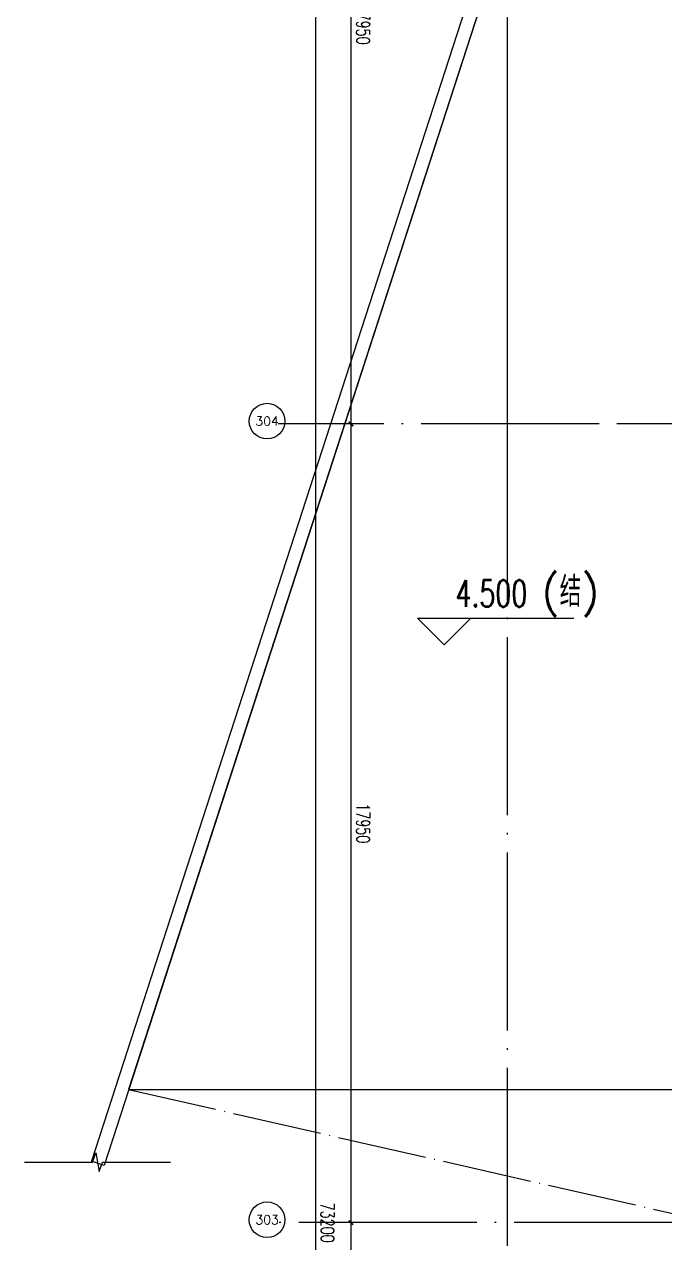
# Model space of a CAD drawing. Extents: x -1396510 to 1250330, y -1892470 to 1623980.
# Drawn here: x 624614 to 639005, y -1324424 to -1297043 of the extents above; entities that cross this region are included whole.
import ezdxf
from ezdxf.enums import TextEntityAlignment as Align

# ---------------------------------------------------------------- set-up
doc = ezdxf.new("R2010")
doc.units = 0
doc.header["$LTSCALE"] = 1000
doc.header["$MEASUREMENT"] = 0
doc.linetypes.add('DOTE', pattern=[2.42, 2, -0.2, 0.02, -0.2])
doc.layers.get('Defpoints').update_dxf_attribs({"color": 210})
for name, color, linetype in [('A-AXIS-D', 1, 'Continuous'), ('A-AXIS-DOTE', 14, 'DOTE'), ('A-SFCE', 30, 'Continuous'), ('A-彩色打印层', 12, 'Continuous'), ('A1$0$ICONS', 3, 'Continuous'), ('AS-WALL', 40, 'Continuous'), ('建-标高', 3, 'Continuous')]:
    doc.layers.add(name, color=color, linetype=linetype)
doc.layers.add('A-云线2', color=3, linetype='Continuous', plot=False)
doc.styles.add('_TCH_AXIS', font='COMPLEX', dxfattribs={"bigfont": 'GBCBIG'})
doc.styles.add('A-DIM_T3', font='SIMPLEX', dxfattribs={"width": 0.705882, "bigfont": 'GBCBIG'})
doc.styles.add('A-STANDARD', font='SIMPLEX', dxfattribs={"bigfont": 'GBCBIG'})
doc.dimstyles.new('A-DIM&&100', dxfattribs={"dimtxt": 297.5, "dimasz": 100, "dimexe": 100, "dimexo": 100, "dimgap": 126.25, "dimtad": 1, "dimdec": 0, "dimzin": 0, "dimdsep": 46, "dimtxsty": 'A-DIM_T3', "dimblk": 'ARCHTICK', "dimcen": 0.09, "dimclrt": 7, "dimazin": 2, "dimtfac": 1, "dimtdec": 0, "dimtix": 1, "dimtmove": 2, "dimatfit": 3, "dimfxl": 0, "dimtolj": 1, "dimtzin": 0, "dimarcsym": 0})

# ---------------------------------------------------------------- blocks, each defined once
blk = doc.blocks.new('_ArchTick')
at = {"color": 0, "linetype": 'ByBlock', "const_width": 0.4}
blk.add_lwpolyline([(-0.5, -0.5), (0.5, 0.5)], dxfattribs=at)
blk = doc.blocks.new('*D5822')
at = {"layer": 'A-AXIS-D', "color": 0, "lineweight": -2, "transparency": 16777216}
for p, q in [((-2835, 0), (-3622, 0)), ((-3522, 0), (-3522, -17950)), ((-2835, -17950), (-3622, -17950))]:
    blk.add_line(p, q, dxfattribs=at)
at = {"layer": 'Defpoints', "color": 0, "transparency": 16777216}
for p in [(-2735, 0), (-3522, -17950), (-2735, -17950)]:
    blk.add_point(p, dxfattribs=at)
at = {"layer": 'A-AXIS-D', "color": 0, "lineweight": -2, "transparency": 16777216, "xscale": 100, "yscale": 100, "zscale": 100}
for p, rotation in [((-3522, 0), 90), ((-3522, -17950), 270)]:
    blk.add_blockref('_ArchTick', p, dxfattribs=dict(at, rotation=rotation))
at = {"layer": 'A-AXIS-D', "color": 7, "transparency": 16777216, "insert": (-3247, -8975), "char_height": 297.5, "attachment_point": 5, "rotation": 270, "style": 'A-DIM_T3'}
blk.add_mtext('\\A1;17950', dxfattribs=at)
blk = doc.blocks.new('*D5823')
at = {"layer": 'A-AXIS-D', "color": 0, "lineweight": -2, "transparency": 16777216}
for p, q in [((-2835, -17950), (-3622, -17950)), ((-3522, -17950), (-3522, -35900)), ((-2835, -35900), (-3622, -35900))]:
    blk.add_line(p, q, dxfattribs=at)
at = {"layer": 'Defpoints', "color": 0, "transparency": 16777216}
for p in [(-2735, -17950), (-3522, -35900), (-2735, -35900)]:
    blk.add_point(p, dxfattribs=at)
at = {"layer": 'A-AXIS-D', "color": 0, "lineweight": -2, "transparency": 16777216, "xscale": 100, "yscale": 100, "zscale": 100}
for p, rotation in [((-3522, -17950), 90), ((-3522, -35900), 270)]:
    blk.add_blockref('_ArchTick', p, dxfattribs=dict(at, rotation=rotation))
at = {"layer": 'A-AXIS-D', "color": 7, "transparency": 16777216, "insert": (-3247, -26925), "char_height": 297.5, "attachment_point": 5, "rotation": 270, "style": 'A-DIM_T3'}
blk.add_mtext('\\A1;17950', dxfattribs=at)
blk = doc.blocks.new('*D5824')
at = {"layer": 'A-AXIS-D', "color": 0, "lineweight": -2, "transparency": 16777216}
for p, q in [((-2835, -35900), (-3622, -35900)), ((-3522, -35900), (-3522, -53850)), ((-2835, -53850), (-3622, -53850))]:
    blk.add_line(p, q, dxfattribs=at)
at = {"layer": 'Defpoints', "color": 0, "transparency": 16777216}
for p in [(-2735, -35900), (-3522, -53850), (-2735, -53850)]:
    blk.add_point(p, dxfattribs=at)
at = {"layer": 'A-AXIS-D', "color": 0, "lineweight": -2, "transparency": 16777216, "xscale": 100, "yscale": 100, "zscale": 100}
for p, rotation in [((-3522, -35900), 90), ((-3522, -53850), 270)]:
    blk.add_blockref('_ArchTick', p, dxfattribs=dict(at, rotation=rotation))
at = {"layer": 'A-AXIS-D', "color": 7, "transparency": 16777216, "insert": (-3247, -44875), "char_height": 297.5, "attachment_point": 5, "rotation": 270, "style": 'A-DIM_T3'}
blk.add_mtext('\\A1;17950', dxfattribs=at)
blk = doc.blocks.new('*D5831')
at = {"layer": 'A-AXIS-D', "color": 0, "lineweight": -2, "transparency": 16777216}
for p, q in [((-2935, 700), (-4422, 700)), ((-4322, 700), (-4322, -72500)), ((-2935, -72500), (-4422, -72500))]:
    blk.add_line(p, q, dxfattribs=at)
at = {"layer": 'Defpoints', "color": 0, "transparency": 16777216}
for p in [(-2835, 700), (-4322, -72500), (-2835, -72500)]:
    blk.add_point(p, dxfattribs=at)
at = {"layer": 'A-AXIS-D', "color": 0, "lineweight": -2, "transparency": 16777216, "xscale": 100, "yscale": 100, "zscale": 100}
for p, rotation in [((-4322, 700), 90), ((-4322, -72500), 270)]:
    blk.add_blockref('_ArchTick', p, dxfattribs=dict(at, rotation=rotation))
at = {"layer": 'A-AXIS-D', "color": 7, "transparency": 16777216, "insert": (-4047, -35900), "char_height": 297.5, "attachment_point": 5, "rotation": 270, "style": 'A-DIM_T3'}
blk.add_mtext('\\A1;73200', dxfattribs=at)
blk = doc.blocks.new('世赫3#厂房一层0821')
at = {"layer": 'A-AXIS-D'}
for centre in [(-5406.7, -17885.7), (-5406.7, -35835.7)]:
    blk.add_circle(centre, 400, dxfattribs=at)
at = {"layer": 'A-AXIS-DOTE', "color": 8, "ltscale": 2}
for p, q in [((0, -79980), (0, 6235)), ((190814.2, -17950), (-5155.8, -17950)), ((192904.2, -35900), (-5155.8, -35900))]:
    blk.add_line(p, q, dxfattribs=at)
at = {"layer": 'A-AXIS-DOTE', "color": 8}
blk.add_line((-8518.2, -32909.9), (5056.7, -36000), dxfattribs=at)
at = {"layer": 'A-SFCE'}
blk.add_lwpolyline([(4525.1, -32909.9), (4525.1, 3490.1), (3292.3, 3490.1), (-8518.2, -32909.9)], close=True, dxfattribs=at)
at = {"layer": 'A-彩色打印层'}
for p, q in [((0, -17950), (0, 0)), ((16244.2, -17950), (2484.2, -17950))]:
    blk.add_line(p, q, dxfattribs=at)
at = {"layer": 'A1$0$ICONS'}
blk.add_lwpolyline([(-10862.1, -34540), (-9331.5, -34540), (-9255, -34330), (-9181, -34750), (-9106.5, -34540), (-7575.8, -34540)], dxfattribs=at)
at = {"layer": 'AS-WALL'}
for p, q in [((3074.2, 3790.1), (-9356, -34520.1)), ((3292.3, 3490.1), (-9070.7, -34612.7)), ((-9070.7, -34612.7), (-9356, -34520.1))]:
    blk.add_line(p, q, dxfattribs=at)
at = {"layer": '建-标高', "color": 8}
for p, q in [((-1428.7, -22917.6), (-2028.7, -22317.6)), ((-2028.7, -22317.6), (1491.3, -22317.6)), ((-1428.7, -22917.6), (-828.7, -22317.6))]:
    blk.add_line(p, q, dxfattribs=at)
at = {"layer": 'A-AXIS-D', "color": 7, "style": '_TCH_AXIS'}
for s, height, p, p2 in [('304', 199.75, (-5668.3, -17985.6), (-5145.1, -17985.6)), ('303', 206.28, (-5667, -35938.9), (-5146.4, -35938.9))]:
    blk.add_text(s, height=height, dxfattribs=at).set_placement(p, p2, align=Align.FIT)
at = {"layer": '建-标高', "color": 7, "style": 'A-STANDARD'}
blk.add_text('(结)', height=675.18, dxfattribs=at).set_placement((764.1, -22057.6))
at = {"layer": '建-标高', "color": 7, "style": 'A-STANDARD', "width": 0.705882}
blk.add_text('4.500', height=595, dxfattribs=at).set_placement((-1175.9, -22057.6))
at = {"layer": 'A-AXIS-D'}
for base, p1, p2, picture, middle in [((-4321.6, -72500.1), (-2835.2, 700), (-2835.2, -72500.1), '*D5831', (-4046.6, -35900)), ((-3521.6, -17950), (-2735.2, 0), (-2735.2, -17950), '*D5822', (-3246.6, -8975)), ((-3521.6, -35900), (-2735.2, -17950), (-2735.2, -35900), '*D5823', (-3246.6, -26925)), ((-3521.6, -53850), (-2735.2, -35900), (-2735.2, -53850), '*D5824', (-3246.6, -44875))]:
    dim = blk.add_linear_dim(base=base, p1=p1, p2=p2, angle=270, dimstyle='A-DIM&&100', dxfattribs=at)
    dim.commit()
    dim.dimension.update_dxf_attribs({"geometry": picture, "text_midpoint": middle, "dimtype": 161, "text_rotation": 270})

msp = doc.modelspace()

# ---------------------------------------------------------------- block references
at = {"layer": 'A-云线2'}
msp.add_blockref('世赫3#厂房一层0821', (635475.8, -1288074), dxfattribs=at)

doc.saveas('drawing.dxf')
